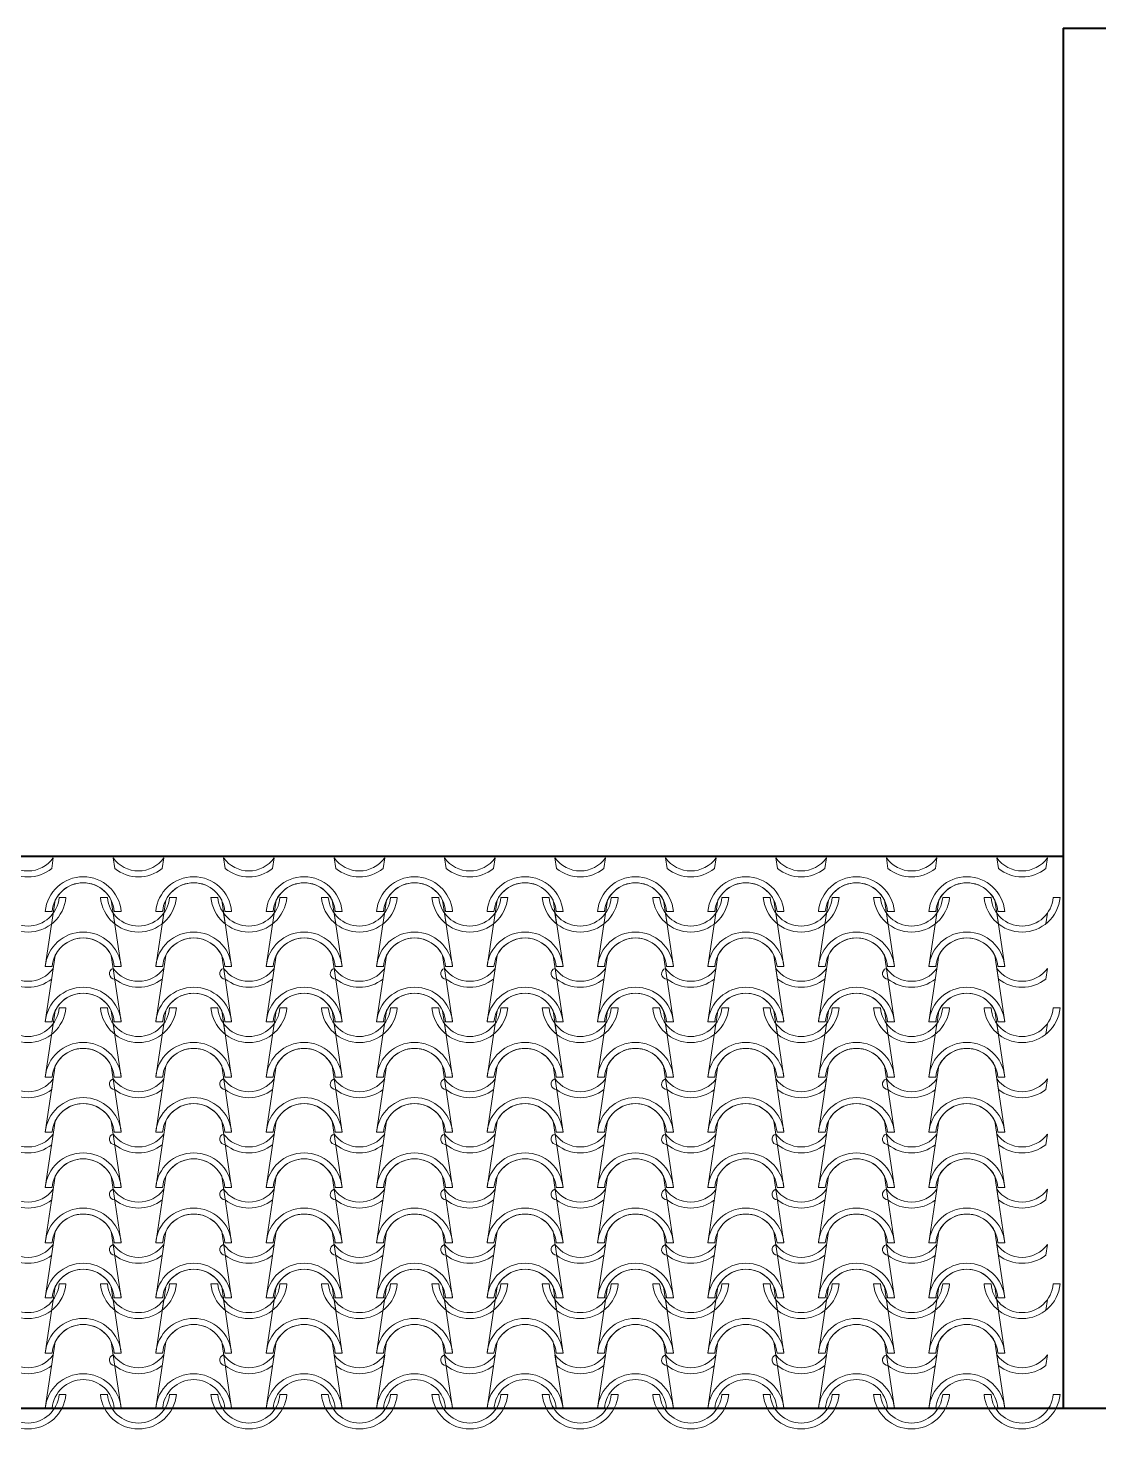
# Model space of a CAD drawing. Header units: inches. Extents: x -114 to 163, y -251 to 267.
# Drawn here: x 104.303 to 106.243, y 56.267 to 58.805 of the extents above; entities that cross this region are included whole.
import ezdxf

# ---------------------------------------------------------------- set-up
doc = ezdxf.new("R2010")
doc.units = ezdxf.units.IN
doc.header["$MEASUREMENT"] = 0
doc.layers.add('HATCH A 1 75', color=7, linetype='Continuous', lineweight=0, true_color=0xdedede)
doc.layers.add('WALL 1 75', color=250, linetype='Continuous', lineweight=40)

msp = doc.modelspace()

# ---------------------------------------------------------------- linework, layer by layer
at = {"layer": 'HATCH A 1 75'}
for points in [[(104.2576, 57.3014), (104.2605, 57.2821, 0.347987), (104.3463, 57.2821), (104.3492, 57.3014, -0.511446), (104.2576, 57.3014, 0.861187)], [(104.4576, 57.3014), (104.4605, 57.2821, 0.347987), (104.5463, 57.2821), (104.5492, 57.3014, -0.511446), (104.4576, 57.3014, 0.861187)], [(104.6576, 57.3014), (104.6605, 57.2821, 0.347987), (104.7463, 57.2821), (104.7492, 57.3014, -0.511446), (104.6576, 57.3014, 0.861187)], [(104.8576, 57.3014), (104.8605, 57.2821, 0.347987), (104.9463, 57.2821), (104.9492, 57.3014, -0.511446), (104.8576, 57.3014, 0.861187)], [(105.0576, 57.3014), (105.0605, 57.2821, 0.347987), (105.1463, 57.2821), (105.1492, 57.3014, -0.511446), (105.0576, 57.3014, 0.861187)], [(105.2576, 57.3014), (105.2605, 57.2821, 0.347987), (105.3463, 57.2821), (105.3492, 57.3014, -0.511446), (105.2576, 57.3014, 0.861187)], [(105.4576, 57.3014), (105.4605, 57.2821, 0.347987), (105.5463, 57.2821), (105.5492, 57.3014, -0.511446), (105.4576, 57.3014, 0.861187)], [(105.6576, 57.3014), (105.6605, 57.2821, 0.347987), (105.7463, 57.2821), (105.7492, 57.3014, -0.511446), (105.6576, 57.3014, 0.861187)], [(105.8576, 57.3014), (105.8605, 57.2821, 0.347987), (105.9463, 57.2821), (105.9492, 57.3014, -0.511446), (105.8576, 57.3014, 0.861187)], [(106.0576, 57.3014), (106.0605, 57.2821, 0.347987), (106.1463, 57.2821), (106.1492, 57.3014, -0.511446), (106.0576, 57.3014, 0.861187)], [(104.3346, 57.1046), (104.3527, 57.2248, -0.624551), (104.4541, 57.2248), (104.4721, 57.1046)], [(104.5346, 57.1046), (104.5527, 57.2248, -0.624551), (104.6541, 57.2248), (104.6721, 57.1046)], [(104.7346, 57.1046), (104.7527, 57.2248, -0.624551), (104.8541, 57.2248), (104.8721, 57.1046)], [(104.9346, 57.1046), (104.9527, 57.2248, -0.624551), (105.0541, 57.2248), (105.0721, 57.1046)], [(105.1346, 57.1046), (105.1527, 57.2248, -0.624551), (105.2541, 57.2248), (105.2721, 57.1046)], [(105.3346, 57.1046), (105.3527, 57.2248, -0.624551), (105.4541, 57.2248), (105.4721, 57.1046)], [(105.5346, 57.1046), (105.5527, 57.2248, -0.624551), (105.6541, 57.2248), (105.6721, 57.1046)], [(105.7346, 57.1046), (105.7527, 57.2248, -0.624551), (105.8541, 57.2248), (105.8721, 57.1046)], [(105.9346, 57.1046), (105.9527, 57.2248, -0.624551), (106.0541, 57.2248), (106.0721, 57.1046)], [(104.4576, 57.2014), (104.4605, 57.1821, 0.347987)], [(104.5463, 57.1821), (104.5492, 57.2014, -0.511446)], [(104.6576, 57.2014), (104.6605, 57.1821, 0.347987)], [(104.8576, 57.2014), (104.8605, 57.1821, 0.347987)], [(105.0576, 57.2014), (105.0605, 57.1821, 0.347987)], [(105.2576, 57.2014), (105.2605, 57.1821, 0.347987)], [(105.4576, 57.2014), (105.4605, 57.1821, 0.347987)], [(105.6576, 57.2014), (105.6605, 57.1821, 0.347987)], [(105.8576, 57.2014), (105.8605, 57.1821, 0.347987)], [(106.0576, 57.2014), (106.0605, 57.1821, 0.347987)], [(106.1463, 57.1821), (106.1492, 57.2014, -0.511446)], [(104.3346, 57.0046), (104.3527, 57.1248, -0.624551), (104.4541, 57.1248), (104.4721, 57.0046)], [(104.5346, 57.0046), (104.5527, 57.1248, -0.624551), (104.6541, 57.1248), (104.6721, 57.0046)], [(104.7346, 57.0046), (104.7527, 57.1248, -0.624551), (104.8541, 57.1248), (104.8721, 57.0046)], [(104.9346, 57.0046), (104.9527, 57.1248, -0.624551), (105.0541, 57.1248), (105.0721, 57.0046)], [(105.1346, 57.0046), (105.1527, 57.1248, -0.624551), (105.2541, 57.1248), (105.2721, 57.0046)], [(105.3346, 57.0046), (105.3527, 57.1248, -0.624551), (105.4541, 57.1248), (105.4721, 57.0046)], [(105.5346, 57.0046), (105.5527, 57.1248, -0.624551), (105.6541, 57.1248), (105.6721, 57.0046)], [(105.7346, 57.0046), (105.7527, 57.1248, -0.624551), (105.8541, 57.1248), (105.8721, 57.0046)], [(105.9346, 57.0046), (105.9527, 57.1248, -0.624551), (106.0541, 57.1248), (106.0721, 57.0046)], [(104.3492, 57.1014, -0.511446), (104.2576, 57.1014, 0.861187), (104.2605, 57.0821, 0.347987), (104.3463, 57.0821)], [(104.5492, 57.1014, -0.511446), (104.4576, 57.1014, 0.861187), (104.4605, 57.0821, 0.347987), (104.5463, 57.0821)], [(104.7492, 57.1014, -0.511446), (104.6576, 57.1014, 0.861187), (104.6605, 57.0821, 0.347987), (104.7463, 57.0821)], [(104.9492, 57.1014, -0.511446), (104.8576, 57.1014, 0.861187), (104.8605, 57.0821, 0.347987), (104.9463, 57.0821)], [(105.1492, 57.1014, -0.511446), (105.0576, 57.1014, 0.861187), (105.0605, 57.0821, 0.347987), (105.1463, 57.0821)], [(105.3492, 57.1014, -0.511446), (105.2576, 57.1014, 0.861187), (105.2605, 57.0821, 0.347987), (105.3463, 57.0821)], [(105.5492, 57.1014, -0.511446), (105.4576, 57.1014, 0.861187), (105.4605, 57.0821, 0.347987), (105.5463, 57.0821)], [(105.6576, 57.1014), (105.6605, 57.0821, 0.347987), (105.7463, 57.0821), (105.7492, 57.1014, -0.511446), (105.6576, 57.1014, 0.861187)], [(105.9492, 57.1014, -0.511446), (105.8576, 57.1014, 0.861187), (105.8605, 57.0821, 0.347987), (105.9463, 57.0821)], [(106.0576, 57.1014), (106.0605, 57.0821, 0.347987), (106.1463, 57.0821), (106.1492, 57.1014, -0.511446), (106.0576, 57.1014, 0.861187)], [(104.3346, 56.9046), (104.3527, 57.0248, -0.624551), (104.4541, 57.0248), (104.4721, 56.9046)], [(104.5346, 56.9046), (104.5527, 57.0248, -0.624551), (104.6541, 57.0248), (104.6721, 56.9046)], [(104.7346, 56.9046), (104.7527, 57.0248, -0.624551), (104.8541, 57.0248), (104.8721, 56.9046)], [(104.9346, 56.9046), (104.9527, 57.0248, -0.624551), (105.0541, 57.0248), (105.0721, 56.9046)], [(105.1346, 56.9046), (105.1527, 57.0248, -0.624551), (105.2541, 57.0248), (105.2721, 56.9046)], [(105.3346, 56.9046), (105.3527, 57.0248, -0.624551), (105.4541, 57.0248), (105.4721, 56.9046)], [(105.5346, 56.9046), (105.5527, 57.0248, -0.624551), (105.6541, 57.0248), (105.6721, 56.9046)], [(105.7346, 56.9046), (105.7527, 57.0248, -0.624551), (105.8541, 57.0248), (105.8721, 56.9046)], [(105.9346, 56.9046), (105.9527, 57.0248, -0.624551), (106.0541, 57.0248), (106.0721, 56.9046)], [(104.4576, 57.0014), (104.4605, 56.9821, 0.347987)], [(104.6576, 57.0014), (104.6605, 56.9821, 0.347987)], [(104.8576, 57.0014), (104.8605, 56.9821, 0.347987)], [(105.0576, 57.0014), (105.0605, 56.9821, 0.347987)], [(105.2576, 57.0014), (105.2605, 56.9821, 0.347987)], [(105.4576, 57.0014), (105.4605, 56.9821, 0.347987)], [(105.6576, 57.0014), (105.6605, 56.9821, 0.347987)], [(105.8576, 57.0014), (105.8605, 56.9821, 0.347987)], [(106.0576, 57.0014), (106.0605, 56.9821, 0.347987)], [(106.1463, 56.9821), (106.1492, 57.0014, -0.511446)], [(104.3346, 56.8046), (104.3527, 56.9248, -0.624551), (104.4541, 56.9248), (104.4721, 56.8046)], [(104.5346, 56.8046), (104.5527, 56.9248, -0.624551), (104.6541, 56.9248), (104.6721, 56.8046)], [(104.7346, 56.8046), (104.7527, 56.9248, -0.624551), (104.8541, 56.9248), (104.8721, 56.8046)], [(104.9346, 56.8046), (104.9527, 56.9248, -0.624551), (105.0541, 56.9248), (105.0721, 56.8046)], [(105.1346, 56.8046), (105.1527, 56.9248, -0.624551), (105.2541, 56.9248), (105.2721, 56.8046)], [(105.3346, 56.8046), (105.3527, 56.9248, -0.624551), (105.4541, 56.9248), (105.4721, 56.8046)], [(105.5346, 56.8046), (105.5527, 56.9248, -0.624551), (105.6541, 56.9248), (105.6721, 56.8046)], [(105.7346, 56.8046), (105.7527, 56.9248, -0.624551), (105.8541, 56.9248), (105.8721, 56.8046)], [(105.9346, 56.8046), (105.9527, 56.9248, -0.624551), (106.0541, 56.9248), (106.0721, 56.8046)], [(104.2576, 56.9014), (104.2605, 56.8821, 0.347987), (104.3463, 56.8821), (104.3492, 56.9014, -0.511446), (104.2576, 56.9014, 0.861187)], [(104.5492, 56.9014, -0.511446), (104.4576, 56.9014, 0.861187), (104.4605, 56.8821, 0.347987), (104.5463, 56.8821)], [(104.7492, 56.9014, -0.511446), (104.6576, 56.9014, 0.861187), (104.6605, 56.8821, 0.347987), (104.7463, 56.8821)], [(104.9492, 56.9014, -0.511446), (104.8576, 56.9014, 0.861187), (104.8605, 56.8821, 0.347987), (104.9463, 56.8821)], [(105.1492, 56.9014, -0.511446), (105.0576, 56.9014, 0.861187), (105.0605, 56.8821, 0.347987), (105.1463, 56.8821)], [(105.3492, 56.9014, -0.511446), (105.2576, 56.9014, 0.861187), (105.2605, 56.8821, 0.347987), (105.3463, 56.8821)], [(105.5492, 56.9014, -0.511446), (105.4576, 56.9014, 0.861187), (105.4605, 56.8821, 0.347987), (105.5463, 56.8821)], [(105.6576, 56.9014), (105.6605, 56.8821, 0.347987), (105.7463, 56.8821), (105.7492, 56.9014, -0.511446), (105.6576, 56.9014, 0.861187)], [(105.9492, 56.9014, -0.511446), (105.8576, 56.9014, 0.861187), (105.8605, 56.8821, 0.347987), (105.9463, 56.8821)], [(106.0576, 56.9014), (106.0605, 56.8821, 0.347987), (106.1463, 56.8821), (106.1492, 56.9014, -0.511446), (106.0576, 56.9014, 0.861187)], [(104.3346, 56.7046), (104.3527, 56.8248, -0.624551), (104.4541, 56.8248), (104.4721, 56.7046)], [(104.5346, 56.7046), (104.5527, 56.8248, -0.624551), (104.6541, 56.8248), (104.6721, 56.7046)], [(104.7346, 56.7046), (104.7527, 56.8248, -0.624551), (104.8541, 56.8248), (104.8721, 56.7046)], [(104.9346, 56.7046), (104.9527, 56.8248, -0.624551), (105.0541, 56.8248), (105.0721, 56.7046)], [(105.1346, 56.7046), (105.1527, 56.8248, -0.624551), (105.2541, 56.8248), (105.2721, 56.7046)], [(105.3346, 56.7046), (105.3527, 56.8248, -0.624551), (105.4541, 56.8248), (105.4721, 56.7046)], [(105.5346, 56.7046), (105.5527, 56.8248, -0.624551), (105.6541, 56.8248), (105.6721, 56.7046)], [(105.7346, 56.7046), (105.7527, 56.8248, -0.624551), (105.8541, 56.8248), (105.8721, 56.7046)], [(105.9346, 56.7046), (105.9527, 56.8248, -0.624551), (106.0541, 56.8248), (106.0721, 56.7046)], [(104.3492, 56.8014, -0.511446), (104.2576, 56.8014, 0.861187), (104.2605, 56.7821, 0.347987), (104.3463, 56.7821)], [(104.5492, 56.8014, -0.511446), (104.4576, 56.8014, 0.861187), (104.4605, 56.7821, 0.347987), (104.5463, 56.7821)], [(104.7492, 56.8014, -0.511446), (104.6576, 56.8014, 0.861187), (104.6605, 56.7821, 0.347987), (104.7463, 56.7821)], [(104.9492, 56.8014, -0.511446), (104.8576, 56.8014, 0.861187), (104.8605, 56.7821, 0.347987), (104.9463, 56.7821)], [(105.1492, 56.8014, -0.511446), (105.0576, 56.8014, 0.861187), (105.0605, 56.7821, 0.347987), (105.1463, 56.7821)], [(105.3492, 56.8014, -0.511446), (105.2576, 56.8014, 0.861187), (105.2605, 56.7821, 0.347987), (105.3463, 56.7821)], [(105.5492, 56.8014, -0.511446), (105.4576, 56.8014, 0.861187), (105.4605, 56.7821, 0.347987), (105.5463, 56.7821)], [(105.7492, 56.8014, -0.511446), (105.6576, 56.8014, 0.861187), (105.6605, 56.7821, 0.347987), (105.7463, 56.7821)], [(105.9492, 56.8014, -0.511446), (105.8576, 56.8014, 0.861187), (105.8605, 56.7821, 0.347987), (105.9463, 56.7821)], [(106.0576, 56.8014), (106.0605, 56.7821, 0.347987), (106.1463, 56.7821), (106.1492, 56.8014, -0.511446), (106.0576, 56.8014, 0.861187)], [(104.3346, 56.6046), (104.3527, 56.7248, -0.624551), (104.4541, 56.7248), (104.4721, 56.6046)], [(104.5346, 56.6046), (104.5527, 56.7248, -0.624551), (104.6541, 56.7248), (104.6721, 56.6046)], [(104.7346, 56.6046), (104.7527, 56.7248, -0.624551), (104.8541, 56.7248), (104.8721, 56.6046)], [(104.9346, 56.6046), (104.9527, 56.7248, -0.624551), (105.0541, 56.7248), (105.0721, 56.6046)], [(105.1346, 56.6046), (105.1527, 56.7248, -0.624551), (105.2541, 56.7248), (105.2721, 56.6046)], [(105.3346, 56.6046), (105.3527, 56.7248, -0.624551), (105.4541, 56.7248), (105.4721, 56.6046)], [(105.5346, 56.6046), (105.5527, 56.7248, -0.624551), (105.6541, 56.7248), (105.6721, 56.6046)], [(105.7346, 56.6046), (105.7527, 56.7248, -0.624551), (105.8541, 56.7248), (105.8721, 56.6046)], [(105.9346, 56.6046), (105.9527, 56.7248, -0.624551), (106.0541, 56.7248), (106.0721, 56.6046)], [(104.2576, 56.7014), (104.2605, 56.6821, 0.347987), (104.3463, 56.6821), (104.3492, 56.7014, -0.511446), (104.2576, 56.7014, 0.861187)], [(104.5492, 56.7014, -0.511446), (104.4576, 56.7014, 0.861187), (104.4605, 56.6821, 0.347987), (104.5463, 56.6821)], [(104.7492, 56.7014, -0.511446), (104.6576, 56.7014, 0.861187), (104.6605, 56.6821, 0.347987), (104.7463, 56.6821)], [(104.9492, 56.7014, -0.511446), (104.8576, 56.7014, 0.861187), (104.8605, 56.6821, 0.347987), (104.9463, 56.6821)], [(105.1492, 56.7014, -0.511446), (105.0576, 56.7014, 0.861187), (105.0605, 56.6821, 0.347987), (105.1463, 56.6821)], [(105.3492, 56.7014, -0.511446), (105.2576, 56.7014, 0.861187), (105.2605, 56.6821, 0.347987), (105.3463, 56.6821)], [(105.5492, 56.7014, -0.511446), (105.4576, 56.7014, 0.861187), (105.4605, 56.6821, 0.347987), (105.5463, 56.6821)], [(105.7492, 56.7014, -0.511446), (105.6576, 56.7014, 0.861187), (105.6605, 56.6821, 0.347987), (105.7463, 56.6821)], [(105.9492, 56.7014, -0.511446), (105.8576, 56.7014, 0.861187), (105.8605, 56.6821, 0.347987), (105.9463, 56.6821)], [(106.0576, 56.7014), (106.0605, 56.6821, 0.347987), (106.1463, 56.6821), (106.1492, 56.7014, -0.511446), (106.0576, 56.7014, 0.861187)], [(104.3346, 56.5046), (104.3527, 56.6248, -0.624551), (104.4541, 56.6248), (104.4721, 56.5046)], [(104.5346, 56.5046), (104.5527, 56.6248, -0.624551), (104.6541, 56.6248), (104.6721, 56.5046)], [(104.7346, 56.5046), (104.7527, 56.6248, -0.624551), (104.8541, 56.6248), (104.8721, 56.5046)], [(104.9346, 56.5046), (104.9527, 56.6248, -0.624551), (105.0541, 56.6248), (105.0721, 56.5046)], [(105.1346, 56.5046), (105.1527, 56.6248, -0.624551), (105.2541, 56.6248), (105.2721, 56.5046)], [(105.3346, 56.5046), (105.3527, 56.6248, -0.624551), (105.4541, 56.6248), (105.4721, 56.5046)], [(105.5346, 56.5046), (105.5527, 56.6248, -0.624551), (105.6541, 56.6248), (105.6721, 56.5046)], [(105.7346, 56.5046), (105.7527, 56.6248, -0.624551), (105.8541, 56.6248), (105.8721, 56.5046)], [(105.9346, 56.5046), (105.9527, 56.6248, -0.624551), (106.0541, 56.6248), (106.0721, 56.5046)], [(104.3492, 56.6014, -0.511446), (104.2576, 56.6014, 0.861187), (104.2605, 56.5821, 0.347987), (104.3463, 56.5821)], [(104.5492, 56.6014, -0.511446), (104.4576, 56.6014, 0.861187), (104.4605, 56.5821, 0.347987), (104.5463, 56.5821)], [(104.7492, 56.6014, -0.511446), (104.6576, 56.6014, 0.861187), (104.6605, 56.5821, 0.347987), (104.7463, 56.5821)], [(104.9492, 56.6014, -0.511446), (104.8576, 56.6014, 0.861187), (104.8605, 56.5821, 0.347987), (104.9463, 56.5821)], [(105.1492, 56.6014, -0.511446), (105.0576, 56.6014, 0.861187), (105.0605, 56.5821, 0.347987), (105.1463, 56.5821)], [(105.3492, 56.6014, -0.511446), (105.2576, 56.6014, 0.861187), (105.2605, 56.5821, 0.347987), (105.3463, 56.5821)], [(105.5492, 56.6014, -0.511446), (105.4576, 56.6014, 0.861187), (105.4605, 56.5821, 0.347987), (105.5463, 56.5821)], [(105.7492, 56.6014, -0.511446), (105.6576, 56.6014, 0.861187), (105.6605, 56.5821, 0.347987), (105.7463, 56.5821)], [(105.9492, 56.6014, -0.511446), (105.8576, 56.6014, 0.861187), (105.8605, 56.5821, 0.347987), (105.9463, 56.5821)], [(106.0576, 56.6014), (106.0605, 56.5821, 0.347987), (106.1463, 56.5821), (106.1492, 56.6014, -0.511446), (106.0576, 56.6014, 0.861187)], [(104.3346, 56.4046), (104.3527, 56.5248, -0.624551), (104.4541, 56.5248), (104.4721, 56.4046)], [(104.5346, 56.4046), (104.5527, 56.5248, -0.624551), (104.6541, 56.5248), (104.6721, 56.4046)], [(104.7346, 56.4046), (104.7527, 56.5248, -0.624551), (104.8541, 56.5248), (104.8721, 56.4046)], [(104.9346, 56.4046), (104.9527, 56.5248, -0.624551), (105.0541, 56.5248), (105.0721, 56.4046)], [(105.1346, 56.4046), (105.1527, 56.5248, -0.624551), (105.2541, 56.5248), (105.2721, 56.4046)], [(105.3346, 56.4046), (105.3527, 56.5248, -0.624551), (105.4541, 56.5248), (105.4721, 56.4046)], [(105.5346, 56.4046), (105.5527, 56.5248, -0.624551), (105.6541, 56.5248), (105.6721, 56.4046)], [(105.7346, 56.4046), (105.7527, 56.5248, -0.624551), (105.8541, 56.5248), (105.8721, 56.4046)], [(105.9346, 56.4046), (105.9527, 56.5248, -0.624551), (106.0541, 56.5248), (106.0721, 56.4046)], [(104.4576, 56.5014), (104.4605, 56.4821, 0.347987)], [(104.5463, 56.4821), (104.5492, 56.5014, -0.511446)], [(104.6576, 56.5014), (104.6605, 56.4821, 0.347987)], [(104.8576, 56.5014), (104.8605, 56.4821, 0.347987)], [(105.0576, 56.5014), (105.0605, 56.4821, 0.347987)], [(105.2576, 56.5014), (105.2605, 56.4821, 0.347987)], [(105.4576, 56.5014), (105.4605, 56.4821, 0.347987)], [(105.6576, 56.5014), (105.6605, 56.4821, 0.347987)], [(105.8576, 56.5014), (105.8605, 56.4821, 0.347987)], [(106.0576, 56.5014), (106.0605, 56.4821, 0.347987)], [(106.1463, 56.4821), (106.1492, 56.5014, -0.511446)], [(104.3346, 56.3046), (104.3527, 56.4248, -0.624551), (104.4541, 56.4248), (104.4721, 56.3046)], [(104.5346, 56.3046), (104.5527, 56.4248, -0.624551), (104.6541, 56.4248), (104.6721, 56.3046)], [(104.7346, 56.3046), (104.7527, 56.4248, -0.624551), (104.8541, 56.4248), (104.8721, 56.3046)], [(104.9346, 56.3046), (104.9527, 56.4248, -0.624551), (105.0541, 56.4248), (105.0721, 56.3046)], [(105.1346, 56.3046), (105.1527, 56.4248, -0.624551), (105.2541, 56.4248), (105.2721, 56.3046)], [(105.3346, 56.3046), (105.3527, 56.4248, -0.624551), (105.4541, 56.4248), (105.4721, 56.3046)], [(105.5346, 56.3046), (105.5527, 56.4248, -0.624551), (105.6541, 56.4248), (105.6721, 56.3046)], [(105.7346, 56.3046), (105.7527, 56.4248, -0.624551), (105.8541, 56.4248), (105.8721, 56.3046)], [(105.9346, 56.3046), (105.9527, 56.4248, -0.624551), (106.0541, 56.4248), (106.0721, 56.3046)], [(104.3492, 56.4014, -0.511446), (104.2576, 56.4014, 0.861187), (104.2605, 56.3821, 0.347987), (104.3463, 56.3821)], [(104.5492, 56.4014, -0.511446), (104.4576, 56.4014, 0.861187), (104.4605, 56.3821, 0.347987), (104.5463, 56.3821)], [(104.7492, 56.4014, -0.511446), (104.6576, 56.4014, 0.861187), (104.6605, 56.3821, 0.347987), (104.7463, 56.3821)], [(104.8576, 56.4014), (104.8605, 56.3821, 0.347987), (104.9463, 56.3821), (104.9492, 56.4014, -0.511446), (104.8576, 56.4014, 0.861187)], [(105.1492, 56.4014, -0.511446), (105.0576, 56.4014, 0.861187), (105.0605, 56.3821, 0.347987), (105.1463, 56.3821)], [(105.2576, 56.4014), (105.2605, 56.3821, 0.347987), (105.3463, 56.3821), (105.3492, 56.4014, -0.511446), (105.2576, 56.4014, 0.861187)], [(105.5492, 56.4014, -0.511446), (105.4576, 56.4014, 0.861187), (105.4605, 56.3821, 0.347987), (105.5463, 56.3821)], [(105.7492, 56.4014, -0.511446), (105.6576, 56.4014, 0.861187), (105.6605, 56.3821, 0.347987), (105.7463, 56.3821)], [(105.9492, 56.4014, -0.511446), (105.8576, 56.4014, 0.861187), (105.8605, 56.3821, 0.347987), (105.9463, 56.3821)], [(106.0576, 56.4014), (106.0605, 56.3821, 0.347987), (106.1463, 56.3821), (106.1492, 56.4014, -0.511446), (106.0576, 56.4014, 0.861187)]]:
    msp.add_lwpolyline(points, format="xyb", dxfattribs=at)
for points in [[(104.4721, 57.2046, 0.911706), (104.3346, 57.2046), (104.3471, 57.2046, -0.921959), (104.4596, 57.2046)], [(104.6721, 57.2046, 0.911706), (104.5346, 57.2046), (104.5471, 57.2046, -0.921959), (104.6596, 57.2046)], [(104.8721, 57.2046, 0.911706), (104.7346, 57.2046), (104.7471, 57.2046, -0.921959), (104.8596, 57.2046)], [(105.0721, 57.2046, 0.911706), (104.9346, 57.2046), (104.9471, 57.2046, -0.921959), (105.0596, 57.2046)], [(105.2721, 57.2046, 0.911706), (105.1346, 57.2046), (105.1471, 57.2046, -0.921959), (105.2596, 57.2046)], [(105.4721, 57.2046, 0.911706), (105.3346, 57.2046), (105.3471, 57.2046, -0.921959), (105.4596, 57.2046)], [(105.6721, 57.2046, 0.911706), (105.5346, 57.2046), (105.5471, 57.2046, -0.921959), (105.6596, 57.2046)], [(105.8721, 57.2046, 0.911706), (105.7346, 57.2046), (105.7471, 57.2046, -0.921959), (105.8596, 57.2046)], [(106.0721, 57.2046, 0.911706), (105.9346, 57.2046), (105.9471, 57.2046, -0.921959), (106.0596, 57.2046)], [(104.2346, 57.2298, 0.911706), (104.3721, 57.2298), (104.3596, 57.2298, -0.921959), (104.2471, 57.2298)], [(104.4346, 57.2298, 0.911706), (104.5721, 57.2298), (104.5596, 57.2298, -0.921959), (104.4471, 57.2298)], [(104.6346, 57.2298, 0.911706), (104.7721, 57.2298), (104.7596, 57.2298, -0.921959), (104.6471, 57.2298)], [(104.8346, 57.2298, 0.911706), (104.9721, 57.2298), (104.9596, 57.2298, -0.921959), (104.8471, 57.2298)], [(105.0346, 57.2298, 0.911706), (105.1721, 57.2298), (105.1596, 57.2298, -0.921959), (105.0471, 57.2298)], [(105.2346, 57.2298, 0.911706), (105.3721, 57.2298), (105.3596, 57.2298, -0.921959), (105.2471, 57.2298)], [(105.4346, 57.2298, 0.911706), (105.5721, 57.2298), (105.5596, 57.2298, -0.921959), (105.4471, 57.2298)], [(105.6346, 57.2298, 0.911706), (105.7721, 57.2298), (105.7596, 57.2298, -0.921959), (105.6471, 57.2298)], [(105.8346, 57.2298, 0.911706), (105.9721, 57.2298), (105.9596, 57.2298, -0.921959), (105.8471, 57.2298)], [(106.0346, 57.2298, 0.911706), (106.1721, 57.2298), (106.1596, 57.2298, -0.921959), (106.0471, 57.2298)], [(104.4721, 57.1046, 0.911706), (104.3346, 57.1046), (104.3471, 57.1046, -0.921959), (104.4596, 57.1046)], [(104.6721, 57.1046, 0.911706), (104.5346, 57.1046), (104.5471, 57.1046, -0.921959), (104.6596, 57.1046)], [(104.8721, 57.1046, 0.911706), (104.7346, 57.1046), (104.7471, 57.1046, -0.921959), (104.8596, 57.1046)], [(105.0721, 57.1046, 0.911706), (104.9346, 57.1046), (104.9471, 57.1046, -0.921959), (105.0596, 57.1046)], [(105.2721, 57.1046, 0.911706), (105.1346, 57.1046), (105.1471, 57.1046, -0.921959), (105.2596, 57.1046)], [(105.4721, 57.1046, 0.911706), (105.3346, 57.1046), (105.3471, 57.1046, -0.921959), (105.4596, 57.1046)], [(105.6721, 57.1046, 0.911706), (105.5346, 57.1046), (105.5471, 57.1046, -0.921959), (105.6596, 57.1046)], [(105.8721, 57.1046, 0.911706), (105.7346, 57.1046), (105.7471, 57.1046, -0.921959), (105.8596, 57.1046)], [(106.0721, 57.1046, 0.911706), (105.9346, 57.1046), (105.9471, 57.1046, -0.921959), (106.0596, 57.1046)], [(104.4721, 57.0046, 0.911706), (104.3346, 57.0046), (104.3471, 57.0046, -0.921959), (104.4596, 57.0046)], [(104.6721, 57.0046, 0.911706), (104.5346, 57.0046), (104.5471, 57.0046, -0.921959), (104.6596, 57.0046)], [(104.8721, 57.0046, 0.911706), (104.7346, 57.0046), (104.7471, 57.0046, -0.921959), (104.8596, 57.0046)], [(105.0721, 57.0046, 0.911706), (104.9346, 57.0046), (104.9471, 57.0046, -0.921959), (105.0596, 57.0046)], [(105.2721, 57.0046, 0.911706), (105.1346, 57.0046), (105.1471, 57.0046, -0.921959), (105.2596, 57.0046)], [(105.4721, 57.0046, 0.911706), (105.3346, 57.0046), (105.3471, 57.0046, -0.921959), (105.4596, 57.0046)], [(105.6721, 57.0046, 0.911706), (105.5346, 57.0046), (105.5471, 57.0046, -0.921959), (105.6596, 57.0046)], [(105.8721, 57.0046, 0.911706), (105.7346, 57.0046), (105.7471, 57.0046, -0.921959), (105.8596, 57.0046)], [(106.0721, 57.0046, 0.911706), (105.9346, 57.0046), (105.9471, 57.0046, -0.921959), (106.0596, 57.0046)], [(104.2346, 57.0298, 0.911706), (104.3721, 57.0298), (104.3596, 57.0298, -0.921959), (104.2471, 57.0298)], [(104.4346, 57.0298, 0.911706), (104.5721, 57.0298), (104.5596, 57.0298, -0.921959), (104.4471, 57.0298)], [(104.6346, 57.0298, 0.911706), (104.7721, 57.0298), (104.7596, 57.0298, -0.921959), (104.6471, 57.0298)], [(104.8346, 57.0298, 0.911706), (104.9721, 57.0298), (104.9596, 57.0298, -0.921959), (104.8471, 57.0298)], [(105.0346, 57.0298, 0.911706), (105.1721, 57.0298), (105.1596, 57.0298, -0.921959), (105.0471, 57.0298)], [(105.2346, 57.0298, 0.911706), (105.3721, 57.0298), (105.3596, 57.0298, -0.921959), (105.2471, 57.0298)], [(105.4346, 57.0298, 0.911706), (105.5721, 57.0298), (105.5596, 57.0298, -0.921959), (105.4471, 57.0298)], [(105.6346, 57.0298, 0.911706), (105.7721, 57.0298), (105.7596, 57.0298, -0.921959), (105.6471, 57.0298)], [(105.8346, 57.0298, 0.911706), (105.9721, 57.0298), (105.9596, 57.0298, -0.921959), (105.8471, 57.0298)], [(106.0346, 57.0298, 0.911706), (106.1721, 57.0298), (106.1596, 57.0298, -0.921959), (106.0471, 57.0298)], [(104.4721, 56.9046, 0.911706), (104.3346, 56.9046), (104.3471, 56.9046, -0.921959), (104.4596, 56.9046)], [(104.6721, 56.9046, 0.911706), (104.5346, 56.9046), (104.5471, 56.9046, -0.921959), (104.6596, 56.9046)], [(104.8721, 56.9046, 0.911706), (104.7346, 56.9046), (104.7471, 56.9046, -0.921959), (104.8596, 56.9046)], [(105.0721, 56.9046, 0.911706), (104.9346, 56.9046), (104.9471, 56.9046, -0.921959), (105.0596, 56.9046)], [(105.2721, 56.9046, 0.911706), (105.1346, 56.9046), (105.1471, 56.9046, -0.921959), (105.2596, 56.9046)], [(105.4721, 56.9046, 0.911706), (105.3346, 56.9046), (105.3471, 56.9046, -0.921959), (105.4596, 56.9046)], [(105.6721, 56.9046, 0.911706), (105.5346, 56.9046), (105.5471, 56.9046, -0.921959), (105.6596, 56.9046)], [(105.8721, 56.9046, 0.911706), (105.7346, 56.9046), (105.7471, 56.9046, -0.921959), (105.8596, 56.9046)], [(106.0721, 56.9046, 0.911706), (105.9346, 56.9046), (105.9471, 56.9046, -0.921959), (106.0596, 56.9046)], [(104.4721, 56.8046, 0.911706), (104.3346, 56.8046), (104.3471, 56.8046, -0.921959), (104.4596, 56.8046)], [(104.6721, 56.8046, 0.911706), (104.5346, 56.8046), (104.5471, 56.8046, -0.921959), (104.6596, 56.8046)], [(104.8721, 56.8046, 0.911706), (104.7346, 56.8046), (104.7471, 56.8046, -0.921959), (104.8596, 56.8046)], [(105.0721, 56.8046, 0.911706), (104.9346, 56.8046), (104.9471, 56.8046, -0.921959), (105.0596, 56.8046)], [(105.2721, 56.8046, 0.911706), (105.1346, 56.8046), (105.1471, 56.8046, -0.921959), (105.2596, 56.8046)], [(105.4721, 56.8046, 0.911706), (105.3346, 56.8046), (105.3471, 56.8046, -0.921959), (105.4596, 56.8046)], [(105.6721, 56.8046, 0.911706), (105.5346, 56.8046), (105.5471, 56.8046, -0.921959), (105.6596, 56.8046)], [(105.8721, 56.8046, 0.911706), (105.7346, 56.8046), (105.7471, 56.8046, -0.921959), (105.8596, 56.8046)], [(106.0721, 56.8046, 0.911706), (105.9346, 56.8046), (105.9471, 56.8046, -0.921959), (106.0596, 56.8046)], [(104.4721, 56.7046, 0.911706), (104.3346, 56.7046), (104.3471, 56.7046, -0.921959), (104.4596, 56.7046)], [(104.6721, 56.7046, 0.911706), (104.5346, 56.7046), (104.5471, 56.7046, -0.921959), (104.6596, 56.7046)], [(104.8721, 56.7046, 0.911706), (104.7346, 56.7046), (104.7471, 56.7046, -0.921959), (104.8596, 56.7046)], [(105.0721, 56.7046, 0.911706), (104.9346, 56.7046), (104.9471, 56.7046, -0.921959), (105.0596, 56.7046)], [(105.2721, 56.7046, 0.911706), (105.1346, 56.7046), (105.1471, 56.7046, -0.921959), (105.2596, 56.7046)], [(105.4721, 56.7046, 0.911706), (105.3346, 56.7046), (105.3471, 56.7046, -0.921959), (105.4596, 56.7046)], [(105.6721, 56.7046, 0.911706), (105.5346, 56.7046), (105.5471, 56.7046, -0.921959), (105.6596, 56.7046)], [(105.8721, 56.7046, 0.911706), (105.7346, 56.7046), (105.7471, 56.7046, -0.921959), (105.8596, 56.7046)], [(106.0721, 56.7046, 0.911706), (105.9346, 56.7046), (105.9471, 56.7046, -0.921959), (106.0596, 56.7046)], [(104.4721, 56.6046, 0.911706), (104.3346, 56.6046), (104.3471, 56.6046, -0.921959), (104.4596, 56.6046)], [(104.6721, 56.6046, 0.911706), (104.5346, 56.6046), (104.5471, 56.6046, -0.921959), (104.6596, 56.6046)], [(104.8721, 56.6046, 0.911706), (104.7346, 56.6046), (104.7471, 56.6046, -0.921959), (104.8596, 56.6046)], [(105.0721, 56.6046, 0.911706), (104.9346, 56.6046), (104.9471, 56.6046, -0.921959), (105.0596, 56.6046)], [(105.2721, 56.6046, 0.911706), (105.1346, 56.6046), (105.1471, 56.6046, -0.921959), (105.2596, 56.6046)], [(105.4721, 56.6046, 0.911706), (105.3346, 56.6046), (105.3471, 56.6046, -0.921959), (105.4596, 56.6046)], [(105.6721, 56.6046, 0.911706), (105.5346, 56.6046), (105.5471, 56.6046, -0.921959), (105.6596, 56.6046)], [(105.8721, 56.6046, 0.911706), (105.7346, 56.6046), (105.7471, 56.6046, -0.921959), (105.8596, 56.6046)], [(106.0721, 56.6046, 0.911706), (105.9346, 56.6046), (105.9471, 56.6046, -0.921959), (106.0596, 56.6046)], [(104.4721, 56.5046, 0.911706), (104.3346, 56.5046), (104.3471, 56.5046, -0.921959), (104.4596, 56.5046)], [(104.6721, 56.5046, 0.911706), (104.5346, 56.5046), (104.5471, 56.5046, -0.921959), (104.6596, 56.5046)], [(104.8721, 56.5046, 0.911706), (104.7346, 56.5046), (104.7471, 56.5046, -0.921959), (104.8596, 56.5046)], [(105.0721, 56.5046, 0.911706), (104.9346, 56.5046), (104.9471, 56.5046, -0.921959), (105.0596, 56.5046)], [(105.2721, 56.5046, 0.911706), (105.1346, 56.5046), (105.1471, 56.5046, -0.921959), (105.2596, 56.5046)], [(105.4721, 56.5046, 0.911706), (105.3346, 56.5046), (105.3471, 56.5046, -0.921959), (105.4596, 56.5046)], [(105.6721, 56.5046, 0.911706), (105.5346, 56.5046), (105.5471, 56.5046, -0.921959), (105.6596, 56.5046)], [(105.8721, 56.5046, 0.911706), (105.7346, 56.5046), (105.7471, 56.5046, -0.921959), (105.8596, 56.5046)], [(106.0721, 56.5046, 0.911706), (105.9346, 56.5046), (105.9471, 56.5046, -0.921959), (106.0596, 56.5046)], [(104.2346, 56.5298, 0.911706), (104.3721, 56.5298), (104.3596, 56.5298, -0.921959), (104.2471, 56.5298)], [(104.4346, 56.5298, 0.911706), (104.5721, 56.5298), (104.5596, 56.5298, -0.921959), (104.4471, 56.5298)], [(104.6346, 56.5298, 0.911706), (104.7721, 56.5298), (104.7596, 56.5298, -0.921959), (104.6471, 56.5298)], [(104.8346, 56.5298, 0.911706), (104.9721, 56.5298), (104.9596, 56.5298, -0.921959), (104.8471, 56.5298)], [(105.0346, 56.5298, 0.911706), (105.1721, 56.5298), (105.1596, 56.5298, -0.921959), (105.0471, 56.5298)], [(105.2346, 56.5298, 0.911706), (105.3721, 56.5298), (105.3596, 56.5298, -0.921959), (105.2471, 56.5298)], [(105.4346, 56.5298, 0.911706), (105.5721, 56.5298), (105.5596, 56.5298, -0.921959), (105.4471, 56.5298)], [(105.6346, 56.5298, 0.911706), (105.7721, 56.5298), (105.7596, 56.5298, -0.921959), (105.6471, 56.5298)], [(105.8346, 56.5298, 0.911706), (105.9721, 56.5298), (105.9596, 56.5298, -0.921959), (105.8471, 56.5298)], [(106.0346, 56.5298, 0.911706), (106.1721, 56.5298), (106.1596, 56.5298, -0.921959), (106.0471, 56.5298)], [(104.4721, 56.4046, 0.911706), (104.3346, 56.4046), (104.3471, 56.4046, -0.921959), (104.4596, 56.4046)], [(104.6721, 56.4046, 0.911706), (104.5346, 56.4046), (104.5471, 56.4046, -0.921959), (104.6596, 56.4046)], [(104.8721, 56.4046, 0.911706), (104.7346, 56.4046), (104.7471, 56.4046, -0.921959), (104.8596, 56.4046)], [(105.0721, 56.4046, 0.911706), (104.9346, 56.4046), (104.9471, 56.4046, -0.921959), (105.0596, 56.4046)], [(105.2721, 56.4046, 0.911706), (105.1346, 56.4046), (105.1471, 56.4046, -0.921959), (105.2596, 56.4046)], [(105.4721, 56.4046, 0.911706), (105.3346, 56.4046), (105.3471, 56.4046, -0.921959), (105.4596, 56.4046)], [(105.6721, 56.4046, 0.911706), (105.5346, 56.4046), (105.5471, 56.4046, -0.921959), (105.6596, 56.4046)], [(105.8721, 56.4046, 0.911706), (105.7346, 56.4046), (105.7471, 56.4046, -0.921959), (105.8596, 56.4046)], [(106.0721, 56.4046, 0.911706), (105.9346, 56.4046), (105.9471, 56.4046, -0.921959), (106.0596, 56.4046)], [(104.4721, 56.3046, 0.911706), (104.3346, 56.3046), (104.3471, 56.3046, -0.921959), (104.4596, 56.3046)], [(104.6721, 56.3046, 0.911706), (104.5346, 56.3046), (104.5471, 56.3046, -0.921959), (104.6596, 56.3046)], [(104.8721, 56.3046, 0.911706), (104.7346, 56.3046), (104.7471, 56.3046, -0.921959), (104.8596, 56.3046)], [(105.0721, 56.3046, 0.911706), (104.9346, 56.3046), (104.9471, 56.3046, -0.921959), (105.0596, 56.3046)], [(105.2721, 56.3046, 0.911706), (105.1346, 56.3046), (105.1471, 56.3046, -0.921959), (105.2596, 56.3046)], [(105.4721, 56.3046, 0.911706), (105.3346, 56.3046), (105.3471, 56.3046, -0.921959), (105.4596, 56.3046)], [(105.6721, 56.3046, 0.911706), (105.5346, 56.3046), (105.5471, 56.3046, -0.921959), (105.6596, 56.3046)], [(105.8721, 56.3046, 0.911706), (105.7346, 56.3046), (105.7471, 56.3046, -0.921959), (105.8596, 56.3046)], [(106.0721, 56.3046, 0.911706), (105.9346, 56.3046), (105.9471, 56.3046, -0.921959), (106.0596, 56.3046)], [(104.2346, 56.3298, 0.911706), (104.3721, 56.3298), (104.3596, 56.3298, -0.921959), (104.2471, 56.3298)], [(104.4346, 56.3298, 0.911706), (104.5721, 56.3298), (104.5596, 56.3298, -0.921959), (104.4471, 56.3298)], [(104.6346, 56.3298, 0.911706), (104.7721, 56.3298), (104.7596, 56.3298, -0.921959), (104.6471, 56.3298)], [(104.8346, 56.3298, 0.911706), (104.9721, 56.3298), (104.9596, 56.3298, -0.921959), (104.8471, 56.3298)], [(105.0346, 56.3298, 0.911706), (105.1721, 56.3298), (105.1596, 56.3298, -0.921959), (105.0471, 56.3298)], [(105.2346, 56.3298, 0.911706), (105.3721, 56.3298), (105.3596, 56.3298, -0.921959), (105.2471, 56.3298)], [(105.4346, 56.3298, 0.911706), (105.5721, 56.3298), (105.5596, 56.3298, -0.921959), (105.4471, 56.3298)], [(105.6346, 56.3298, 0.911706), (105.7721, 56.3298), (105.7596, 56.3298, -0.921959), (105.6471, 56.3298)], [(105.8346, 56.3298, 0.911706), (105.9721, 56.3298), (105.9596, 56.3298, -0.921959), (105.8471, 56.3298)], [(106.0346, 56.3298, 0.911706), (106.1721, 56.3298), (106.1596, 56.3298, -0.921959), (106.0471, 56.3298)]]:
    msp.add_lwpolyline(points, format="xyb", close=True, dxfattribs=at)
at = {"layer": 'WALL 1 75'}
for p, q in [((106.1778, 58.8046), (108.7778, 58.8046)), ((106.1778, 58.8046), (106.1778, 56.3046)), ((97.0378, 57.3046), (106.1778, 57.3046)), ((97.0378, 56.3046), (108.7778, 56.3046))]:
    msp.add_line(p, q, dxfattribs=at)

doc.saveas('drawing.dxf')
